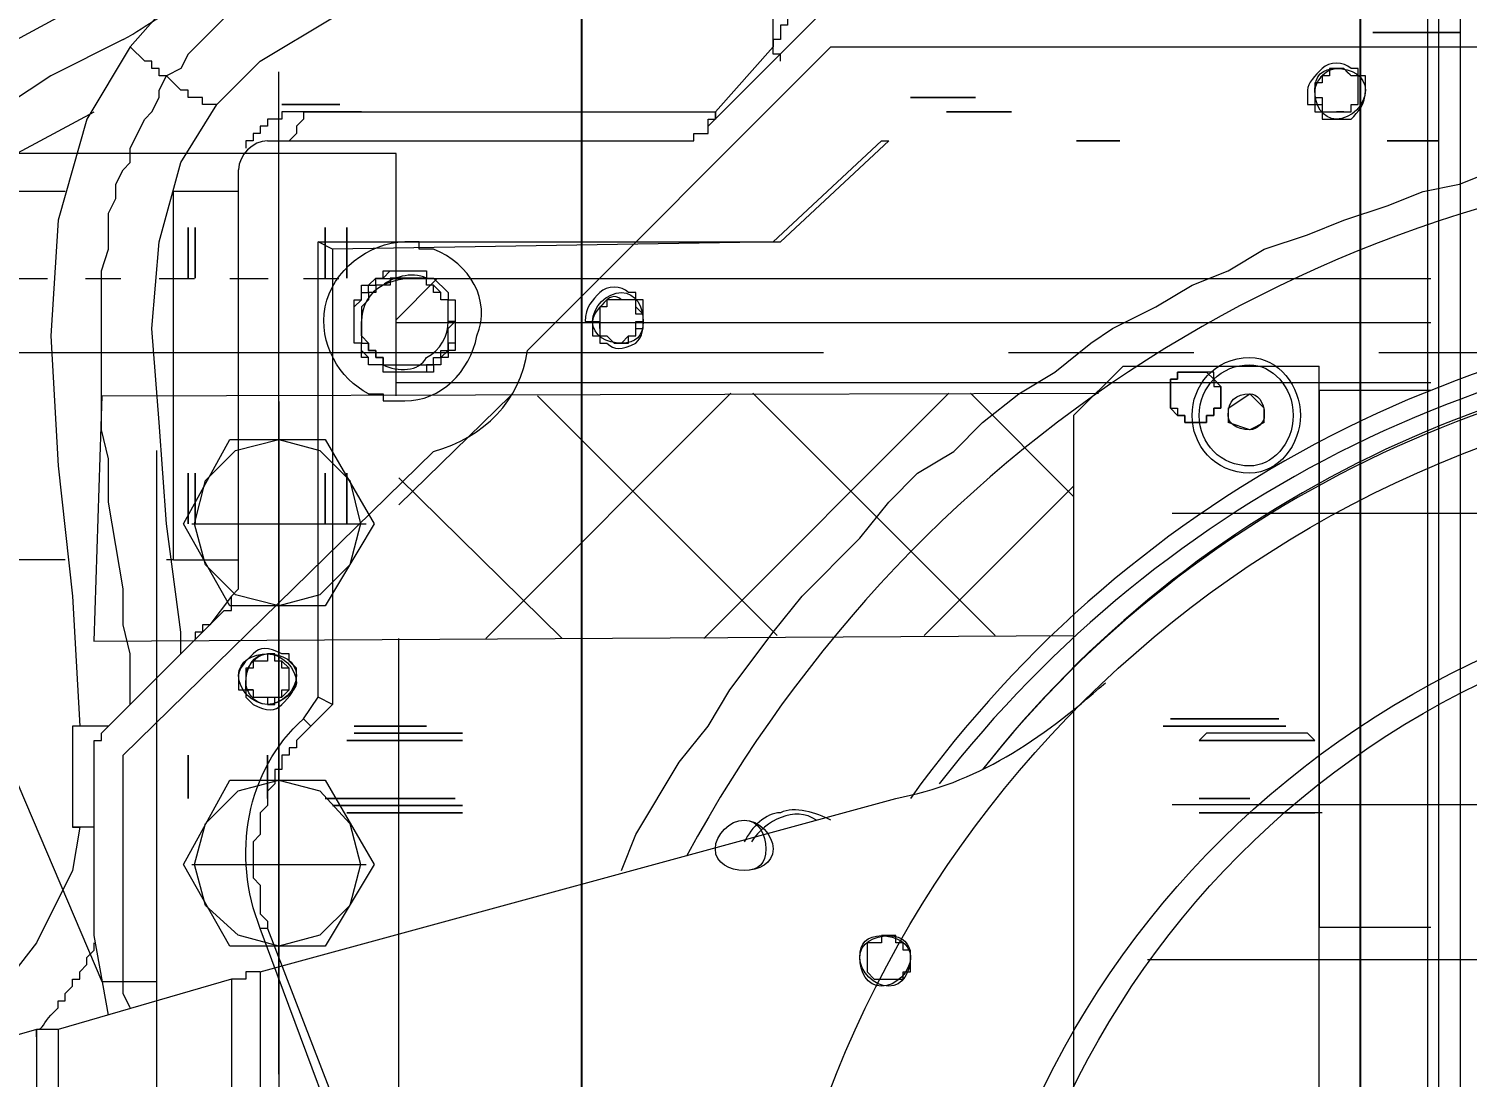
# Model space of a CAD drawing. Header units: millimetres. Extents: x 25083 to 52777, y 24772 to 45779.
# Drawn here: x 38530.2 to 38604.1, y 33808.9 to 33862.8 of the extents above; entities that cross this region are included whole.
import ezdxf

# ---------------------------------------------------------------- set-up
doc = ezdxf.new("R2010")
doc.units = ezdxf.units.MM
doc.layers.add('小车', color=7, linetype='Continuous')
doc.styles.get("Standard").update_dxf_attribs({"font": ''})
doc.styles.add('标准', font='', dxfattribs={"width": 0.667})
doc.styles.get('Standard').set_extended_font_data('SimSun')
doc.styles.get('标准').set_extended_font_data('FangSong_GB2312')
doc.dimstyles.new('ISO-25', dxfattribs={"dimtxt": 2.5, "dimasz": 2.5, "dimexe": 1.25, "dimexo": 0.625, "dimtad": 1, "dimtxsty": 'Standard', "dimcen": 2.5, "dimadec": 0, "dimazin": 0, "dimtfac": 1, "dimtmove": 0, "dimatfit": 3, "dimfxl": 1, "dimarcsym": 0})
doc.dimstyles.new('标准', dxfattribs={"dimtxt": 35, "dimasz": 4, "dimexe": 2, "dimexo": 0, "dimtad": 1, "dimdec": 1, "dimzin": 9, "dimdsep": 46, "dimtxsty": '标准', "dimcen": 0, "dimdle": 6, "dimazin": 2, "dimtfac": 1, "dimtdec": 1, "dimtmove": 0, "dimatfit": 3, "dimfxl": 1, "dimtolj": 1, "dimtzin": 0, "dimarcsym": 0})

# ---------------------------------------------------------------- blocks, each defined once
blk = doc.blocks.new('*D925')
at = {"color": 0, "lineweight": -2}
for p, q in [((29677.862, 34881.662), (29677.862, 32448.293)), ((40733.017, 34757.645), (40733.017, 32448.293)), ((29680.362, 32449.543), (40730.517, 32449.543))]:
    blk.add_line(p, q, dxfattribs=at)
at = {"color": 0}
for points in [[(29680.362, 32449.96), (29680.362, 32449.127), (29677.862, 32449.543)], [(40730.517, 32449.127), (40730.517, 32449.96), (40733.017, 32449.543)]]:
    blk.add_solid(points, dxfattribs=at)
at = {"layer": 'DEFPOINTS', "color": 0}
for p in [(29677.862, 34882.287), (40733.017, 34758.27), (40733.017, 32449.543)]:
    blk.add_point(p, dxfattribs=at)
at = {"color": 0, "insert": (35205.439, 32451.628), "char_height": 2.5, "attachment_point": 5}
blk.add_mtext('11055,15', dxfattribs=at)
blk = doc.blocks.new('zw$D2F4')
at = {"color": 7, "lineweight": 5}
for points in [[(671.046, 981.502), (672.531, 972.961), (676.245, 962.934), (679.216, 957.363)], [(682.929, 955.878), (681.072, 959.592), (679.587, 961.82), (679.587, 962.191), (678.844, 963.305), (678.102, 965.533), (677.359, 966.647), (675.502, 972.218), (675.131, 972.961), (675.131, 974.075), (674.759, 975.189), (674.388, 975.931), (674.388, 977.046), (674.017, 977.788), (674.017, 979.645), (673.645, 980.759), (673.645, 981.502)], [(656.191, 958.849), (656.191, 974.817)], [(707.439, 908.715), (706.325, 916.885), (702.983, 926.912), (697.784, 936.939), (691.842, 946.965), (685.9, 955.878), (681.072, 964.791), (677.73, 973.703)], [(675.131, 958.849), (675.131, 966.276)], [(642.451, 958.106), (640.223, 958.478), (636.509, 960.334), (633.167, 962.934), (630.568, 965.533)], [(632.796, 959.592), (633.167, 959.22), (633.538, 959.22), (633.538, 958.849), (633.91, 958.849), (634.281, 958.478), (634.653, 958.478), (634.653, 958.106), (635.024, 958.106), (635.395, 957.735), (635.767, 957.735), (636.138, 957.363), (636.509, 957.363)], [(682.558, 955.507), (678.844, 957.735), (673.645, 959.22), (667.703, 959.592), (661.019, 959.22), (654.335, 958.478), (647.65, 958.106)], [(647.65, 958.478), (642.451, 958.478)], [(642.451, 958.106), (642.451, 958.478)], [(642.451, 958.478), (642.451, 958.106)], [(647.65, 958.106), (647.65, 958.478)], [(647.65, 957.363), (647.65, 958.106)], [(632.796, 956.621), (636.881, 957.363)], [(636.881, 957.363), (637.252, 957.363)], [(637.252, 957.363), (646.165, 957.363)], [(646.165, 957.363), (646.907, 957.363), (646.907, 956.992), (647.279, 956.992)], [(647.279, 956.992), (653.592, 950.679)], [(648.764, 955.507), (651.364, 955.507), (652.849, 955.878), (654.706, 955.878), (659.162, 956.621), (661.39, 956.621), (662.876, 956.992), (671.046, 956.992), (672.16, 956.621), (674.017, 956.621), (674.759, 956.249), (675.502, 956.249), (676.245, 955.878), (676.616, 955.507), (677.359, 955.507), (678.844, 954.764), (679.216, 954.393), (679.958, 954.021), (680.33, 954.021), (681.072, 953.65)], [(633.167, 955.507), (633.91, 955.878)], [(633.91, 955.878), (646.165, 955.878)], [(646.165, 955.878), (661.762, 939.91)], [(681.072, 953.65), (681.072, 954.021), (681.444, 954.021), (681.444, 954.393), (681.815, 954.393), (681.815, 954.764), (682.558, 955.507)], [(689.985, 907.973), (690.356, 914.657), (691.099, 921.713), (691.47, 928.026), (691.47, 933.968), (691.099, 939.538), (689.985, 944.366), (688.128, 949.194), (685.529, 952.907), (682.558, 955.507)], [(651.364, 952.907), (652.478, 952.907), (658.048, 953.65), (663.247, 954.021), (668.075, 954.393), (672.531, 954.021), (676.616, 952.907), (679.587, 951.05)], [(656.191, 953.279), (656.191, 953.65)], [(656.191, 953.279), (675.131, 953.279)], [(656.191, 953.279), (656.191, 949.936)], [(675.131, 949.936), (675.131, 953.279)], [(679.587, 951.05), (679.587, 951.793), (679.958, 951.793), (679.958, 952.536), (680.33, 952.536), (680.33, 952.907), (680.701, 953.279), (681.072, 953.65)], [(684.415, 950.308), (682.186, 952.536), (681.444, 952.907), (681.072, 953.65)], [(646.165, 952.536), (643.937, 952.536)], [(643.937, 952.536), (646.165, 952.536)], [(660.648, 952.536), (658.048, 952.536)], [(658.048, 952.536), (660.648, 952.536)], [(658.048, 952.536), (659.162, 952.536), (660.276, 952.536)], [(660.276, 952.536), (659.162, 952.536), (658.048, 952.536)], [(660.648, 952.536), (658.048, 952.536)], [(658.048, 952.536), (660.648, 952.536)], [(658.048, 952.536), (659.162, 952.536), (660.276, 952.536)], [(660.276, 952.536), (659.162, 952.536), (658.048, 952.536)], [(673.274, 952.536), (670.674, 952.536)], [(670.674, 952.536), (673.274, 952.536)], [(670.674, 952.536), (671.788, 952.536), (672.903, 952.536)], [(672.903, 952.536), (671.788, 952.536), (670.674, 952.536)], [(673.274, 952.536), (670.674, 952.536)], [(670.674, 952.536), (673.274, 952.536)], [(670.674, 952.536), (671.788, 952.536), (672.903, 952.536)], [(672.903, 952.536), (671.788, 952.536), (670.674, 952.536)], [(652.849, 951.422), (652.849, 951.793), (652.478, 951.793), (652.478, 952.164), (652.106, 952.164)], [(660.648, 952.164), (658.048, 952.164)], [(658.048, 952.164), (660.648, 952.164)], [(660.648, 952.164), (658.048, 952.164)], [(658.048, 952.164), (660.648, 952.164)], [(673.274, 952.164), (670.674, 952.164)], [(670.674, 952.164), (673.274, 952.164)], [(673.274, 952.164), (670.674, 952.164)], [(670.674, 952.164), (673.274, 952.164)], [(654.335, 950.308), (652.849, 951.422)], [(656.191, 951.422), (656.191, 949.936)], [(679.587, 951.05), (681.815, 948.822), (684.043, 945.109), (685.529, 941.024), (686.271, 936.196), (686.271, 930.997), (685.9, 925.798), (685.529, 919.856)], [(653.592, 950.679), (653.592, 950.308), (654.335, 950.308), (654.706, 949.936)], [(650.25, 949.936), (649.507, 949.936), (649.507, 949.565), (649.136, 949.565), (648.764, 949.194)], [(649.878, 949.565), (649.507, 949.565), (649.507, 949.194), (649.136, 949.194), (649.136, 948.822), (649.136, 948.451), (648.764, 948.451), (648.764, 948.08), (649.136, 948.08), (649.136, 947.708), (649.507, 947.337), (649.878, 947.337)], [(649.507, 949.565), (649.507, 949.194), (649.136, 949.194), (649.136, 948.822)], [(649.507, 949.194), (649.507, 949.565), (649.878, 949.565)], [(650.25, 949.565), (649.507, 949.565)], [(649.878, 947.337), (650.621, 947.337), (650.992, 947.708), (650.992, 948.08), (651.364, 948.08), (651.364, 948.451), (650.992, 948.451), (650.992, 949.194), (650.621, 949.194), (650.621, 949.565), (649.878, 949.565)], [(654.706, 949.936), (676.245, 949.936)], [(678.473, 948.822), (678.102, 948.822), (678.102, 949.194), (677.73, 949.194), (677.73, 949.565)], [(621.284, 942.88), (637.252, 948.822)], [(647.65, 946.223), (646.907, 946.965), (646.536, 946.965), (646.536, 947.337), (646.165, 947.337), (646.165, 947.708), (645.422, 947.708), (645.422, 948.08), (644.679, 948.08), (644.308, 948.451), (643.565, 948.451), (643.194, 948.822), (642.08, 948.822), (641.708, 949.194), (641.337, 949.194), (640.966, 949.194), (639.852, 949.194), (639.48, 948.822), (637.995, 948.822), (637.623, 948.451), (637.252, 948.451)], [(637.252, 948.451), (637.252, 948.822)], [(649.136, 948.822), (649.136, 948.08)], [(679.216, 946.594), (679.216, 947.708), (678.844, 947.708), (678.844, 948.451), (678.473, 948.451), (678.473, 948.822)], [(637.252, 948.451), (620.912, 942.138)], [(646.165, 948.451), (645.051, 948.451), (643.937, 948.451)], [(643.937, 948.451), (645.051, 948.451), (646.165, 948.451)], [(645.793, 948.451), (644.308, 948.451)], [(644.308, 948.451), (645.793, 948.451)], [(649.136, 948.08), (649.136, 947.708), (649.507, 947.708), (649.507, 947.337), (649.878, 947.337), (650.25, 947.337)], [(677.73, 948.451), (677.73, 926.912)], [(650.25, 946.965), (650.621, 946.965), (650.992, 947.337), (651.364, 947.337), (651.364, 947.708)], [(650.25, 947.337), (650.621, 947.337)], [(650.621, 947.337), (650.621, 947.708), (650.992, 947.708)], [(679.216, 946.594), (678.844, 946.594), (678.473, 946.965), (678.102, 946.965), (677.73, 947.337)], [(679.587, 944.737), (679.587, 947.708)], [(679.587, 947.708), (679.587, 944.737)], [(679.587, 945.109), (679.587, 947.337)], [(679.587, 947.337), (679.587, 945.109)], [(648.021, 946.594), (647.65, 946.223)], [(648.021, 946.594), (649.136, 945.851)], [(679.216, 946.594), (679.216, 925.427)], [(679.216, 946.594), (679.216, 943.623)], [(679.216, 943.623), (679.216, 946.594)], [(679.216, 946.594), (679.216, 943.995)], [(679.216, 943.995), (679.216, 946.594)], [(648.764, 945.109), (647.65, 946.223)], [(648.764, 945.109), (649.136, 945.851)], [(649.136, 945.851), (672.531, 945.851)], [(672.16, 945.109), (672.531, 945.851)], [(672.531, 945.851), (672.531, 922.456)], [(643.565, 941.024), (643.565, 945.109), (643.565, 943.252)], [(643.937, 941.024), (643.937, 945.48), (643.937, 943.252)], [(672.16, 945.109), (648.764, 945.109)], [(660.648, 945.48), (659.905, 945.48), (659.534, 945.48), (658.048, 945.48)], [(658.048, 945.48), (658.791, 945.48), (660.648, 945.48)], [(660.648, 945.48), (658.048, 945.48)], [(658.048, 945.48), (660.648, 945.48)], [(660.648, 945.48), (659.905, 945.48), (659.534, 945.48), (658.048, 945.48)], [(658.048, 945.48), (658.791, 945.48), (660.648, 945.48)], [(660.648, 945.48), (658.048, 945.48)], [(658.048, 945.48), (660.648, 945.48)], [(673.274, 945.48), (672.531, 945.48), (672.16, 945.48), (670.674, 945.48)], [(670.674, 945.48), (671.417, 945.48), (673.274, 945.48)], [(673.274, 945.48), (670.674, 945.48)], [(670.674, 945.48), (673.274, 945.48)], [(673.274, 945.48), (672.531, 945.48), (672.16, 945.48), (670.674, 945.48)], [(670.674, 945.48), (671.417, 945.48), (673.274, 945.48)], [(673.274, 945.48), (670.674, 945.48)], [(670.674, 945.48), (673.274, 945.48)], [(672.531, 922.084), (672.16, 945.109)], [(643.194, 944.366), (643.194, 938.424)], [(643.194, 938.424), (643.194, 944.366)], [(643.565, 944.366), (643.565, 938.424)], [(643.565, 938.424), (643.565, 944.366)], [(646.907, 938.424), (646.907, 944.366)], [(646.907, 944.366), (646.907, 938.424)], [(647.279, 943.995), (647.279, 938.424)], [(647.279, 938.424), (647.279, 943.995)], [(647.279, 943.252), (647.279, 943.995), (647.279, 943.623), (647.279, 940.652)], [(647.65, 943.252), (647.65, 943.995), (647.65, 943.623), (647.65, 941.024)], [(658.048, 944.366), (660.648, 944.366)], [(660.648, 944.366), (658.048, 944.366)], [(660.276, 944.366), (659.162, 944.366), (658.048, 944.366)], [(658.048, 944.366), (659.162, 944.366), (660.276, 944.366)], [(658.048, 944.366), (660.648, 944.366)], [(660.648, 944.366), (658.048, 944.366)], [(660.276, 944.366), (659.534, 944.366), (659.162, 944.366), (658.048, 944.366)], [(658.048, 944.366), (659.162, 944.366), (660.276, 944.366)], [(668.446, 938.796), (667.332, 938.796), (667.332, 939.167), (666.961, 939.167), (666.589, 939.538), (666.218, 939.538), (666.218, 939.91), (666.218, 940.281), (665.847, 940.281), (665.847, 942.509), (666.218, 942.509), (666.218, 943.252), (666.589, 943.252), (666.589, 943.623), (667.332, 943.623), (667.332, 943.995), (668.446, 943.995)], [(668.446, 938.796), (666.961, 938.796), (666.961, 939.167), (666.589, 939.167), (666.589, 939.538), (666.218, 939.538), (666.218, 939.91), (665.847, 939.91), (665.847, 942.509), (666.218, 942.509), (666.218, 943.252), (666.589, 943.252), (666.961, 943.623), (667.332, 943.623), (667.332, 943.995), (668.446, 943.995)], [(668.446, 943.995), (669.56, 943.995), (669.56, 943.623), (670.303, 943.623), (670.303, 943.252), (670.674, 942.88), (670.674, 942.509), (671.046, 942.509), (671.046, 940.281), (670.674, 940.281), (670.674, 939.91), (669.932, 939.167), (669.56, 939.167), (669.56, 938.796), (668.446, 938.796)], [(668.446, 943.995), (669.189, 943.995), (669.56, 943.623), (669.932, 943.623), (669.932, 943.252), (670.303, 943.252), (670.303, 942.88), (670.674, 942.88), (670.674, 942.509), (671.046, 942.138), (671.046, 940.281), (670.674, 940.281), (670.674, 939.91), (669.932, 939.167), (669.56, 939.167), (669.56, 938.796), (668.446, 938.796)], [(670.674, 944.366), (673.274, 944.366)], [(673.274, 944.366), (670.674, 944.366)], [(672.903, 944.366), (672.16, 944.366), (670.674, 944.366)], [(670.674, 944.366), (671.788, 944.366), (672.903, 944.366)], [(670.674, 944.366), (673.274, 944.366)], [(673.274, 944.366), (670.674, 944.366)], [(672.903, 944.366), (672.16, 944.366), (671.788, 944.366), (670.674, 944.366)], [(670.674, 944.366), (671.788, 944.366), (672.903, 944.366)], [(643.565, 943.252), (643.565, 938.796), (643.565, 939.167), (643.565, 940.652)], [(643.937, 943.252), (643.937, 938.796), (643.937, 940.652)], [(647.279, 940.652), (647.279, 939.91), (647.279, 940.281), (647.279, 943.252)], [(647.65, 941.024), (647.65, 940.281), (647.65, 940.652), (647.65, 943.252)], [(664.733, 943.252), (664.733, 942.509), (664.361, 942.509), (664.361, 941.395)], [(666.218, 942.509), (666.589, 942.509), (666.589, 942.88), (666.961, 942.88), (666.961, 943.252), (667.332, 943.252), (667.703, 943.623), (668.446, 943.623)], [(668.446, 943.623), (667.332, 943.623), (667.332, 943.252), (666.961, 943.252), (666.961, 942.88), (666.589, 942.88), (666.589, 942.509), (666.218, 942.509)], [(668.446, 943.623), (667.332, 943.623), (667.332, 943.252), (666.961, 943.252), (666.961, 942.88), (666.589, 942.88), (666.589, 942.509), (666.218, 942.509), (666.218, 939.91), (666.589, 939.91), (666.589, 939.538), (666.961, 939.538), (666.961, 939.167), (668.075, 939.167), (668.446, 938.796)], [(668.446, 938.796), (668.446, 939.167), (669.56, 939.167), (669.56, 939.538), (669.932, 939.538), (670.303, 939.91), (670.303, 940.281), (670.674, 940.281), (670.674, 942.138), (670.303, 942.138), (670.303, 942.88), (669.932, 942.88), (669.932, 943.252), (669.56, 943.252), (669.189, 943.623), (668.446, 943.623)], [(643.194, 942.88), (643.194, 939.538)], [(643.194, 939.538), (643.194, 942.88)], [(643.565, 942.88), (643.565, 941.395)], [(643.565, 941.395), (643.565, 942.88)], [(643.565, 940.652), (643.565, 941.024)], [(643.937, 940.652), (643.937, 941.024)], [(672.16, 939.91), (672.16, 940.652), (672.531, 940.652), (672.531, 941.395)], [(668.446, 939.167), (669.56, 939.167), (669.56, 939.538), (669.932, 939.538), (669.932, 939.91), (670.303, 939.91), (670.303, 940.281), (670.674, 940.281)], [(666.961, 935.082), (682.558, 919.485)], [(668.446, 932.111), (668.446, 931.74), (667.703, 931.74), (667.703, 931.368), (667.332, 931.368), (667.332, 930.997)], [(668.446, 931.368), (667.703, 931.368), (667.703, 930.997), (667.332, 930.626), (667.332, 929.883), (667.703, 929.883), (667.703, 929.512), (668.075, 929.512), (668.075, 929.14), (668.446, 929.14)], [(668.075, 931.368), (667.703, 931.368), (667.703, 930.997)], [(668.446, 931.74), (668.446, 931.368), (668.075, 931.368)], [(668.075, 931.368), (668.446, 931.368)], [(668.446, 929.14), (668.818, 929.14), (669.189, 929.512), (669.56, 929.512), (669.56, 929.883), (669.56, 930.997), (669.189, 930.997), (669.189, 931.368), (668.446, 931.368)], [(667.703, 930.997), (667.332, 930.626), (667.332, 930.254)], [(640.223, 930.254), (642.08, 929.512), (645.793, 927.283), (647.65, 925.798), (649.507, 924.684), (652.478, 922.456), (654.335, 920.97), (657.305, 917.999), (659.162, 916.514), (660.648, 915.029), (661.762, 913.172), (663.247, 911.686), (664.733, 909.83), (665.847, 907.973), (667.332, 906.116), (668.075, 905.002), (669.189, 902.774), (670.303, 900.917), (671.046, 899.06), (672.16, 897.203), (672.903, 894.975), (673.645, 893.118), (674.388, 890.89), (675.131, 889.033), (675.502, 887.177), (676.245, 885.32)], [(667.332, 930.254), (667.703, 929.883), (667.703, 929.512), (668.446, 929.512), (668.446, 929.14)], [(668.446, 929.14), (669.56, 929.14), (669.56, 929.512), (669.932, 929.512), (669.932, 929.883)], [(669.189, 929.512), (669.56, 929.512), (669.56, 929.883)], [(668.446, 929.14), (668.818, 929.14), (668.818, 929.512), (669.189, 929.512)], [(677.73, 926.912), (677.73, 926.541), (678.102, 926.541), (678.102, 925.798), (678.473, 925.798)], [(678.473, 925.798), (684.043, 920.228)], [(678.473, 925.798), (678.844, 925.798)], [(678.844, 925.798), (678.844, 925.427), (679.216, 925.427)], [(679.216, 925.427), (678.844, 925.427)], [(682.558, 922.456), (679.216, 925.427)], [(672.531, 922.456), (672.531, 922.084)], [(672.531, 922.456), (677.73, 916.885)], [(681.815, 922.084), (682.186, 922.084), (682.186, 922.456), (682.558, 922.456)], [(682.558, 922.456), (685.529, 922.456)], [(684.786, 921.342), (684.415, 921.342), (684.043, 921.713), (683.672, 921.713), (683.672, 922.084), (682.929, 922.084), (682.929, 922.456), (682.558, 922.456)], [(677.73, 916.514), (672.531, 922.084)], [(682.558, 919.485), (682.558, 818.847)], [(635.767, 917.628), (635.024, 917.628), (634.653, 917.257), (634.653, 915.771), (635.024, 915.771), (635.024, 915.4), (635.767, 915.4)], [(635.767, 915.4), (636.138, 915.4), (636.138, 915.771), (636.509, 915.771), (636.509, 916.143), (636.881, 916.143), (636.881, 916.885), (636.509, 916.885), (636.509, 917.628), (635.767, 917.628)], [(677.73, 916.885), (677.73, 916.514)], [(679.958, 912.058), (679.958, 914.657), (679.958, 915.4)], [(679.958, 915.4), (679.958, 912.8), (679.958, 912.058)], [(679.958, 912.429), (679.958, 915.029)], [(679.958, 915.029), (679.958, 912.429)], [(679.216, 913.543), (679.216, 910.944), (679.216, 910.201)], [(679.216, 910.201), (679.216, 912.8), (679.216, 913.543)], [(679.216, 913.172), (679.216, 910.572)], [(679.216, 910.572), (679.216, 913.172)], [(677.73, 904.631), (677.73, 906.487), (677.73, 906.859)], [(677.73, 906.859), (677.73, 905.002), (677.73, 904.631)], [(677.73, 905.002), (677.73, 906.487)], [(677.73, 906.487), (677.73, 905.002)], [(647.65, 897.946), (647.65, 902.402), (647.65, 900.546)], [(648.021, 898.317), (648.021, 902.031), (648.021, 900.546)], [(665.104, 899.803), (665.104, 899.431), (663.99, 899.431), (663.99, 899.803), (663.619, 899.803), (663.619, 900.174), (663.247, 900.174), (663.247, 901.288), (663.619, 901.288), (663.619, 901.66), (663.99, 902.031)], [(663.99, 902.031), (663.99, 901.66), (663.619, 901.66), (663.619, 901.288), (663.247, 901.288), (663.247, 900.917), (663.247, 900.546), (663.247, 900.174), (663.619, 900.174), (663.619, 899.803), (663.99, 899.803), (663.99, 899.431), (665.104, 899.431)], [(663.99, 902.031), (665.104, 902.031), (665.475, 902.031), (665.475, 901.66), (665.847, 901.66), (665.847, 900.174), (665.475, 899.803), (665.104, 899.803)], [(665.104, 899.431), (665.475, 899.803), (665.847, 899.803), (665.847, 900.546), (665.847, 900.917), (665.847, 901.66), (665.475, 901.66), (665.475, 902.031), (663.99, 902.031)], [(643.194, 900.546), (643.194, 894.604)], [(643.194, 894.604), (643.194, 900.546)], [(643.194, 900.546), (643.194, 894.604)], [(643.194, 894.232), (643.194, 900.546)], [(643.937, 897.946), (643.937, 899.803), (643.937, 900.546)], [(643.937, 900.546), (643.937, 898.689), (643.937, 897.946)], [(643.937, 897.946), (643.937, 899.803), (643.937, 900.546)], [(643.937, 900.546), (643.937, 898.689), (643.937, 897.946)], [(646.907, 894.604), (646.907, 900.546)], [(646.907, 900.546), (646.907, 894.604)], [(647.279, 894.975), (647.279, 900.174), (646.907, 900.546), (646.907, 900.174)], [(646.907, 900.174), (646.907, 894.604), (647.279, 894.975)], [(647.65, 900.546), (647.65, 896.089), (647.65, 897.946)], [(648.021, 900.546), (648.021, 896.461), (648.021, 898.317)], [(643.937, 898.689), (643.937, 899.803)], [(643.937, 899.803), (643.937, 898.689)], [(643.194, 899.06), (643.194, 896.089)], [(643.194, 896.089), (643.194, 899.06)], [(662.876, 897.946), (663.247, 899.06)], [(663.99, 899.06), (663.247, 899.06)], [(663.99, 899.06), (664.733, 897.946)], [(663.247, 897.203), (662.876, 897.946)], [(664.733, 897.946), (663.99, 897.203)], [(663.247, 897.203), (663.99, 897.203)], [(680.33, 894.975), (679.587, 894.975), (679.587, 894.604), (679.216, 894.604), (679.216, 894.232), (678.844, 894.232)], [(679.587, 894.604), (679.587, 894.232), (679.216, 894.232), (679.216, 893.861)], [(680.33, 894.604), (679.958, 894.604), (679.958, 894.232), (679.216, 894.232), (679.216, 893.861), (679.216, 892.747), (679.587, 892.747), (679.587, 892.376), (680.33, 892.376)], [(680.33, 894.604), (679.587, 894.604)], [(680.33, 892.376), (681.072, 892.376), (681.072, 892.747), (681.444, 893.118), (681.444, 893.861), (681.072, 893.861), (681.072, 894.232), (680.701, 894.232), (680.701, 894.604), (680.33, 894.604)], [(679.216, 893.861), (679.216, 893.118)], [(679.216, 893.861), (679.216, 893.118)], [(679.216, 893.118), (679.216, 892.747), (679.587, 892.747), (679.587, 892.376), (679.958, 892.376), (680.33, 892.376)], [(680.33, 892.004), (681.072, 892.004), (681.072, 892.376), (681.444, 892.376), (681.444, 892.747)], [(680.701, 892.376), (681.072, 892.376), (681.072, 892.747)], [(680.33, 892.376), (680.701, 892.376)], [(683.301, 887.177), (683.301, 890.519), (683.301, 890.89), (683.301, 891.633)], [(683.301, 891.633), (683.301, 888.291), (683.301, 887.177)], [(677.73, 888.291), (677.73, 890.148), (677.73, 890.89)], [(677.73, 890.89), (677.73, 888.662), (677.73, 888.291)], [(683.301, 890.89), (683.301, 889.033), (683.301, 888.291)], [(683.301, 888.291), (683.301, 889.776), (683.301, 890.148), (683.301, 890.89)]]:
    blk.add_lwpolyline(points, dxfattribs=at)
at = {"color": 7, "lineweight": 0}
for points in [[(632.053, 960.334), (629.082, 970.732)], [(632.053, 960.334), (614.228, 960.334)], [(632.053, 959.22), (632.053, 960.334)], [(632.053, 959.22), (616.827, 959.22)], [(634.653, 950.308), (632.053, 959.22)], [(634.653, 950.308), (624.626, 950.308)], [(635.024, 948.822), (635.024, 949.565), (634.653, 949.565), (634.653, 950.308)], [(635.024, 948.822), (624.997, 948.822)], [(635.024, 948.822), (643.937, 916.143)]]:
    blk.add_lwpolyline(points, dxfattribs=at)
at = {"color": 7, "lineweight": 5}
for points in [[(631.682, 960.334), (631.682, 960.334), (632.053, 960.334), (632.053, 960.334)], [(632.053, 960.334), (632.053, 959.963), (632.424, 959.963), (632.796, 959.592)], [(642.451, 957.735), (642.451, 958.106), (642.451, 958.106), (642.451, 958.106)], [(642.451, 957.363), (642.451, 957.735), (642.451, 957.735), (642.451, 957.735)], [(647.65, 956.621), (647.65, 956.992), (647.65, 956.992), (647.65, 957.363)], [(682.929, 955.878), (683.301, 955.135), (683.672, 954.764), (684.043, 954.021)], [(652.849, 951.422), (652.849, 951.422), (652.849, 951.422), (652.849, 951.422)], [(637.252, 948.822), (640.966, 950.308), (645.422, 949.565), (648.021, 946.594)], [(651.364, 949.194), (650.992, 949.565), (650.621, 949.936), (650.25, 949.936)], [(650.992, 949.194), (650.621, 949.565), (650.25, 949.565), (650.25, 949.565)], [(677.73, 948.451), (677.73, 949.194), (676.987, 949.936), (676.245, 949.936)], [(677.73, 949.565), (677.73, 949.565), (677.359, 949.565), (677.359, 949.565)], [(648.764, 949.194), (648.393, 948.451), (648.393, 948.08), (648.764, 947.708)], [(651.364, 948.08), (651.364, 948.451), (651.364, 948.822), (650.992, 949.194)], [(651.364, 947.708), (651.735, 948.451), (651.735, 948.822), (651.364, 949.194)], [(678.473, 948.822), (678.473, 948.822), (678.473, 948.822), (678.473, 948.822)], [(650.992, 947.708), (650.992, 947.708), (650.992, 947.708), (650.992, 948.08)], [(650.992, 948.08), (650.992, 948.08), (650.992, 948.08), (651.364, 948.08)], [(648.764, 947.708), (649.136, 947.337), (649.507, 946.965), (650.25, 946.965)], [(664.733, 943.252), (665.475, 944.737), (667.332, 945.851), (669.189, 945.48)], [(669.189, 945.48), (671.046, 945.109), (672.531, 943.252), (672.531, 941.395)], [(643.194, 944.366), (643.194, 944.366), (643.194, 944.366), (643.194, 944.366)], [(643.565, 944.366), (643.565, 944.366), (643.565, 944.366), (643.565, 944.366)], [(670.303, 942.509), (669.932, 943.252), (669.189, 943.623), (668.446, 943.623)], [(670.303, 942.509), (669.932, 943.252), (669.189, 943.623), (668.446, 943.623)], [(666.218, 942.509), (665.847, 941.766), (665.847, 940.652), (666.589, 940.281)], [(670.674, 940.281), (670.674, 941.024), (670.674, 941.766), (670.303, 942.509)], [(670.674, 940.281), (671.046, 941.024), (670.674, 942.138), (670.303, 942.509)], [(664.361, 941.395), (664.361, 939.538), (665.847, 938.053), (667.703, 937.681)], [(666.589, 940.281), (666.961, 939.538), (667.703, 939.167), (668.446, 939.167)], [(661.762, 939.91), (662.504, 937.31), (664.361, 935.453), (666.961, 935.082)], [(667.703, 937.681), (669.56, 936.939), (671.417, 938.053), (672.16, 939.91)], [(643.194, 938.424), (643.194, 938.424), (643.194, 938.424), (643.194, 938.424)], [(643.565, 938.424), (643.565, 938.424), (643.565, 938.424), (643.565, 938.424)], [(669.932, 931.368), (669.56, 931.74), (669.189, 932.111), (668.446, 932.111)], [(669.56, 930.997), (669.189, 931.368), (668.818, 931.74), (668.446, 931.74)], [(669.932, 929.883), (670.303, 930.254), (670.303, 930.997), (669.932, 931.368)], [(667.332, 930.997), (666.961, 930.626), (666.961, 930.254), (667.332, 929.512)], [(669.56, 930.254), (669.932, 930.626), (669.56, 930.997), (669.56, 930.997)], [(669.56, 929.883), (669.56, 929.883), (669.56, 930.254), (669.56, 930.254)], [(669.56, 929.883), (669.56, 929.883), (669.56, 929.883), (669.56, 929.883)], [(667.332, 929.512), (667.703, 929.14), (668.075, 929.14), (668.446, 929.14)], [(676.987, 868.237), (676.616, 892.747), (662.876, 915.029), (640.966, 926.912)], [(643.194, 922.084), (643.194, 922.827), (642.451, 923.57), (641.708, 923.941)], [(609.029, 923.198), (636.509, 923.198), (659.905, 903.145), (664.733, 876.036)], [(642.822, 920.228), (643.565, 921.342), (642.822, 922.827), (641.708, 923.57)], [(642.822, 919.485), (643.194, 920.228), (643.565, 921.342), (643.194, 922.084)], [(669.189, 866.381), (669.189, 885.691), (659.905, 903.888), (643.937, 915.4)], [(668.075, 866.009), (668.446, 884.577), (659.534, 902.402), (644.679, 913.914)], [(667.332, 865.266), (667.332, 883.463), (659.534, 900.546), (645.422, 911.686)], [(667.332, 866.381), (667.332, 884.206), (659.162, 900.917), (645.422, 911.686)], [(643.194, 900.546), (643.194, 900.546), (643.194, 900.546), (643.194, 900.546)], [(643.194, 900.546), (643.194, 900.546), (643.194, 900.546), (643.194, 900.546)], [(681.444, 894.232), (681.072, 894.604), (680.701, 894.975), (680.33, 894.975)], [(643.194, 894.232), (643.194, 894.604), (643.194, 894.604), (643.194, 894.604)], [(643.194, 894.604), (643.194, 894.604), (643.194, 894.604), (643.194, 894.604)], [(678.844, 894.232), (678.844, 893.49), (678.844, 893.118), (678.844, 892.747)], [(681.072, 894.232), (681.072, 894.232), (680.701, 894.604), (680.33, 894.604)], [(681.444, 893.118), (681.444, 893.49), (681.444, 893.861), (681.072, 894.232)], [(681.444, 892.747), (681.815, 893.118), (681.815, 893.861), (681.444, 894.232)], [(679.216, 893.118), (679.216, 893.49), (679.216, 893.49), (679.216, 893.49)], [(678.844, 892.747), (679.216, 892.376), (679.587, 892.004), (680.33, 892.004)], [(681.072, 892.747), (681.072, 892.747), (681.072, 892.747), (681.444, 893.118)], [(681.444, 893.118), (681.444, 893.118), (681.444, 893.118), (681.444, 893.118)]]:
    blk.add_open_spline(points, degree=3, dxfattribs=at)
for points in [[(650.25, 949.936), (649.507, 949.936), (648.764, 949.194), (648.764, 948.451), (648.764, 947.708), (649.507, 946.965), (650.25, 946.965), (650.992, 946.965), (651.364, 947.708), (651.364, 948.451), (651.364, 949.194), (650.992, 949.936), (650.25, 949.936)], [(649.878, 949.565), (649.507, 949.565), (648.764, 949.194), (648.764, 948.451), (648.764, 947.708), (649.507, 946.965), (649.878, 946.965), (650.621, 946.965), (651.364, 947.708), (651.364, 948.451), (651.364, 949.194), (650.621, 949.565), (649.878, 949.565)], [(668.446, 931.74), (667.703, 931.74), (667.332, 930.997), (667.332, 930.254), (667.332, 929.512), (667.703, 929.14), (668.446, 929.14), (669.189, 929.14), (669.932, 929.512), (669.932, 930.254), (669.932, 930.997), (669.189, 931.74), (668.446, 931.74)], [(668.446, 931.74), (667.703, 931.74), (667.332, 930.997), (667.332, 930.254), (667.332, 929.512), (667.703, 929.14), (668.446, 929.14), (669.189, 929.14), (669.932, 929.512), (669.932, 930.254), (669.932, 930.997), (669.189, 931.74), (668.446, 931.74)], [(641.337, 925.427), (640.594, 925.427), (640.223, 924.684), (640.223, 923.941), (640.223, 923.198), (640.594, 922.827), (641.337, 922.827), (642.08, 922.827), (642.822, 923.198), (642.822, 923.941), (642.822, 924.684), (642.08, 925.427), (641.337, 925.427)], [(641.337, 925.427), (640.594, 925.427), (640.223, 924.684), (640.223, 923.941), (640.223, 923.198), (640.594, 922.456), (641.337, 922.456), (642.08, 922.456), (642.822, 923.198), (642.822, 923.941), (642.822, 924.684), (642.08, 925.427), (641.337, 925.427)], [(635.767, 917.999), (635.024, 917.999), (634.281, 917.257), (634.281, 916.514), (634.281, 915.771), (635.024, 915.4), (635.767, 915.4), (636.509, 915.4), (636.881, 915.771), (636.881, 916.514), (636.881, 917.257), (636.509, 917.999), (635.767, 917.999)], [(635.767, 917.999), (635.024, 917.999), (634.281, 917.628), (634.281, 916.885), (634.281, 916.143), (635.024, 915.4), (635.767, 915.4), (636.509, 915.4), (636.881, 916.143), (636.881, 916.885), (636.881, 917.628), (636.509, 917.999), (635.767, 917.999)], [(609.029, 913.172), (583.034, 913.172), (562.238, 892.004), (562.238, 866.381), (562.238, 840.757), (583.034, 819.589), (609.029, 819.589), (634.653, 819.589), (655.449, 840.757), (655.449, 866.381), (655.449, 892.004), (634.653, 913.172), (609.029, 913.172)], [(609.029, 911.686), (583.776, 911.686), (563.352, 891.633), (563.352, 866.381), (563.352, 841.128), (583.776, 821.075), (609.029, 821.075), (633.91, 821.075), (654.335, 841.128), (654.335, 866.381), (654.335, 891.633), (633.91, 911.686), (609.029, 911.686)], [(663.619, 900.917), (662.133, 900.917), (660.648, 899.803), (660.648, 897.946), (660.648, 896.461), (662.133, 895.347), (663.619, 895.347), (665.104, 895.347), (666.589, 896.461), (666.589, 897.946), (666.589, 899.803), (665.104, 900.917), (663.619, 900.917)], [(663.619, 900.546), (662.133, 900.546), (661.019, 899.431), (661.019, 897.946), (661.019, 896.832), (662.133, 895.718), (663.619, 895.718), (665.104, 895.718), (666.218, 896.832), (666.218, 897.946), (666.218, 899.431), (665.104, 900.546), (663.619, 900.546)], [(663.619, 899.06), (663.247, 899.06), (662.876, 898.689), (662.876, 897.946), (662.876, 897.575), (663.247, 897.203), (663.619, 897.203), (664.361, 897.203), (664.733, 897.575), (664.733, 897.946), (664.733, 898.689), (664.361, 899.06), (663.619, 899.06)], [(680.33, 894.604), (679.587, 894.604), (678.844, 894.232), (678.844, 893.49), (678.844, 892.747), (679.587, 892.004), (680.33, 892.004), (681.072, 892.004), (681.444, 892.747), (681.444, 893.49), (681.444, 894.232), (681.072, 894.604), (680.33, 894.604)], [(680.33, 894.604), (679.587, 894.604), (678.844, 894.232), (678.844, 893.49), (678.844, 892.747), (679.587, 892.004), (680.33, 892.004), (681.072, 892.004), (681.444, 892.747), (681.444, 893.49), (681.444, 894.232), (681.072, 894.604), (680.33, 894.604)]]:
    blk.add_open_spline(points, degree=3, knots=[0, 0, 0, 0, 1, 1, 1, 2, 2, 2, 3, 3, 3, 4, 4, 4, 4], dxfattribs=at)
at = {"color": 7, "lineweight": 0}
blk.add_open_spline([(643.937, 916.143), (644.679, 912.058), (646.907, 908.715), (649.878, 905.373)], degree=3, dxfattribs=at)
blk = doc.blocks.new('*D468')
at = {"layer": 'DEFPOINTS', "color": 0}
for p in [(36394.726, 116814.498), (36374.449, 116811.675), (36378.59, 116781.931)]:
    blk.add_point(p, dxfattribs=at)
at = {"layer": '小车', "color": 0, "lineweight": -2}
for p, q in [((36394.726, 116814.498), (36388.79, 116857.133)), ((36374.449, 116811.675), (36396.706, 116814.773)), ((36398.315, 116788.715), (36395.277, 116810.536)), ((36378.59, 116781.931), (36400.847, 116785.029))]:
    blk.add_line(p, q, dxfattribs=at)
at = {"layer": '小车', "color": 0}
for points in [[(36395.937, 116810.628), (36394.617, 116810.444), (36394.726, 116814.498)], [(36398.975, 116788.807), (36397.654, 116788.623), (36398.866, 116784.754)]]:
    blk.add_solid(points, dxfattribs=at)
at = {"layer": '小车', "color": 0, "insert": (36409.434, 116840.295), "char_height": 35, "attachment_point": 5, "rotation": 277.92543, "style": '标准'}
blk.add_mtext('\\A1;30', dxfattribs=at)
blk = doc.blocks.new('A$C1A4175F5')
at = {"layer": '小车', "color": 7, "lineweight": 0}
for points in [[(991.798, 232.376), (991.798, 773.561)], [(992.358, 232.516), (992.358, 773.421)], [(990.679, 314.128), (990.679, 691.809)], [(1045.413, 639.594), (1045.413, 652.053)], [(1045.413, 652.053), (1075.51, 652.053)], [(992.218, 645.614), (1045.413, 645.614)], [(1045.413, 643.514), (1043.313, 645.614)], [(1075.51, 644.634), (1060.531, 609.497)], [(1045.413, 643.374), (992.218, 643.374)], [(1008.037, 641.134), (997.958, 641.134)], [(997.958, 582.2), (997.958, 641.134)], [(1010.557, 638.614), (1008.037, 641.134)], [(1045.413, 640.294), (992.218, 640.294)], [(992.218, 639.874), (997.958, 639.874)], [(997.958, 639.874), (997.958, 612.297)], [(997.958, 612.297), (997.958, 639.874)], [(1060.531, 639.594), (1009.297, 639.734)], [(1060.531, 639.594), (1060.951, 626.996)], [(1010.557, 594.239), (1010.557, 638.614)], [(1057.732, 636.795), (1057.732, 590.179)], [(1060.951, 626.996), (1010.557, 627.276)], [(1045.273, 588.22), (1045.273, 627.136)], [(1057.732, 627.136), (1057.732, 588.22)], [(997.958, 612.297), (992.218, 612.297)], [(1060.531, 609.497), (1057.732, 609.497)], [(1045.273, 590.039), (1045.273, 609.357)]]:
    blk.add_lwpolyline(points, dxfattribs=at)
at = {"layer": '小车', "color": 1, "lineweight": 0}
for points in [[(1051.432, 604.738), (1051.432, 656.253)], [(1045.413, 643.514), (1043.313, 645.614)], [(1051.432, 606.698), (1051.432, 642.674)], [(994.878, 641.834), (947.283, 641.834)], [(1013.916, 641.834), (1004.397, 641.834)], [(1071.03, 641.834), (1023.435, 641.834)], [(1051.432, 639.314), (1051.432, 585.84)], [(1005.517, 633.575), (987.599, 633.575)], [(1055.912, 633.015), (1046.953, 633.015)], [(1055.912, 633.015), (1046.953, 633.015)], [(1005.517, 618.597), (987.599, 618.597)], [(999.638, 618.597), (990.679, 618.597)], [(999.638, 618.597), (990.679, 618.597)], [(1001.737, 618.597), (994.178, 618.597)], [(1055.912, 615.517), (1046.953, 615.517)], [(1055.912, 615.517), (1046.953, 615.517)], [(953.862, 610.617), (1006.777, 610.617)]]:
    blk.add_lwpolyline(points, dxfattribs=at)
at = {"layer": '小车', "color": 6, "lineweight": 0}
for points in [[(1045.413, 645.614), (1046.393, 645.614)], [(1048.353, 645.614), (1050.172, 645.614)], [(1051.992, 645.614), (1053.952, 645.614)], [(1055.772, 645.614), (1057.592, 645.614)], [(1059.552, 645.614), (1061.371, 645.614)], [(1063.331, 645.614), (1065.151, 645.614)]]:
    blk.add_lwpolyline(points, dxfattribs=at)
at = {"layer": '小车', "color": 3, "lineweight": 0}
for points in [[(1010.557, 634.415), (1015.876, 639.734)], [(1014.616, 627.276), (1027.075, 639.734)], [(1029.595, 627.136), (1016.996, 639.734)], [(1040.793, 627.136), (1028.195, 639.734)], [(1025.815, 627.276), (1038.134, 639.594)], [(1045.273, 633.995), (1039.534, 639.594)], [(1036.874, 627.136), (1045.273, 635.395)], [(1018.256, 627.276), (1010.557, 634.975)]]:
    blk.add_lwpolyline(points, dxfattribs=at)
at = {"layer": '小车', "color": 7, "lineweight": 0}
for points in [[(1049.053, 637.355), (1046.533, 633.015), (1049.053, 628.815), (1053.952, 628.815), (1056.332, 633.015), (1053.952, 637.355), (1049.053, 637.355)], [(1055.772, 633.015), (1055.212, 635.255), (1053.672, 636.795), (1051.432, 637.355), (1049.333, 636.795), (1047.793, 635.255), (1047.233, 633.015), (1047.793, 630.915), (1049.333, 629.375), (1051.432, 628.815), (1053.672, 629.375), (1055.212, 630.915), (1055.772, 633.015)], [(1049.053, 619.856), (1046.533, 615.517), (1049.053, 611.317), (1053.952, 611.317), (1056.332, 615.517), (1053.952, 619.856), (1049.053, 619.856)], [(1055.772, 615.517), (1055.212, 617.617), (1053.532, 619.296), (1051.432, 619.856), (1049.333, 619.296), (1047.793, 617.617), (1047.233, 615.517), (1047.793, 613.417), (1049.333, 611.877), (1051.432, 611.317), (1053.532, 611.877), (1055.212, 613.417), (1055.772, 615.517)]]:
    blk.add_lwpolyline(points, close=True, dxfattribs=at)
at = {"layer": '小车'}
dim = blk.add_aligned_dim(p1=(410.909, 592.677), p2=(406.768, 622.421), distance=-20.472, dimstyle='标准', dxfattribs=at)
dim.commit()
dim.dimension.update_dxf_attribs({"geometry": '*D468', "text_midpoint": (441.753, 651.042), "insert": (-35967.681, -116189.253)})
blk = doc.blocks.new('zw$50CE')
blk.add_blockref('zw$D2F4', (22.01, 103.569))
at = {"layer": '小车', "ltscale": 10, "xscale": -1, "rotation": 270}
blk.add_blockref('A$C1A4175F5', (47.032, 0), dxfattribs=at)

msp = doc.modelspace()

# ---------------------------------------------------------------- linework, layer by layer
msp.add_line((38558.63, 33290.649), (38558.63, 34123.983))
at = {"ltscale": 15}
msp.add_lwpolyline([(38518.63, 33273.983), (38518.63, 34140.649), (38598.63, 34140.649), (38598.63, 33273.983)], close=True, dxfattribs=at)

# ---------------------------------------------------------------- block references
at = {"rotation": 90}
msp.add_blockref('zw$50CE', (39594.481, 33157.316), dxfattribs=at)

# ---------------------------------------------------------------- dimensions: what is measured, and where the dimension line sits
dim = msp.add_linear_dim(base=(40733.0166, 32449.5434), p1=(29677.8617, 34882.2868), p2=(40733.0166, 34758.2702), dimstyle='ISO-25')
dim.commit()
dim.dimension.update_dxf_attribs({"geometry": '*D925', "text_midpoint": (35205.4391, 32449.5434), "dimtype": 160})

doc.saveas('drawing.dxf')
